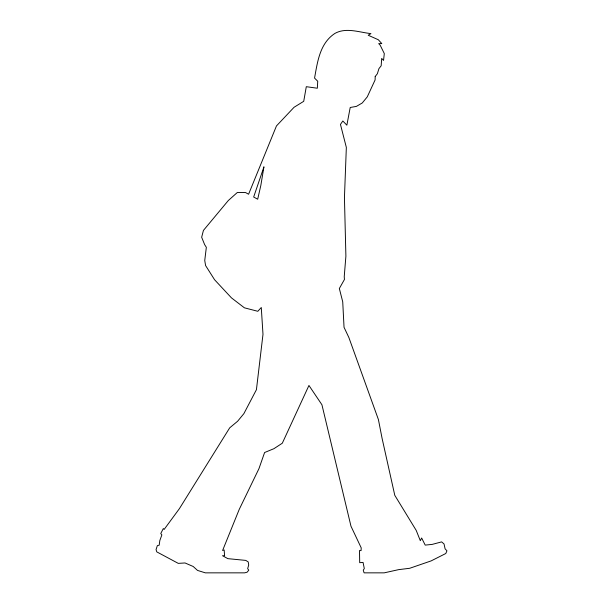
<?xml version="1.0" encoding="UTF-8"?>
<svg xmlns="http://www.w3.org/2000/svg" width="603" height="603" viewBox="0 0 603 603"><rect width="100%" height="100%" fill="white"/><g stroke="black" fill="none" stroke-linecap="round" stroke-linejoin="round"><path stroke-width="0.9" d="M375.202 76.498L375.104 79.92L367.265 96.879L362.252 102.977L356.388 106.399L350.207 107.485L346.868 125.19L342.828 120.992L340.461 124.422L346.341 147.426L344.441 197.709L345.896 256.185L344.23 276.724L344.449 279.46L339.338 288.505L342.73 301.832L344.034 327.293L348.873 337.529L378.405 419.545L382.091 438.389L394.784 495.312L416.236 530.444L420.314 540.68L421.648 537.997L425.198 545.104L432.208 544.388L441.63 541.893L444.042 543.981L445.089 548.813L446.944 550.825L445.798 553.509L431.145 560.896L409.731 568.275L398.583 569.654L384.209 572.85L364.091 572.85L363.262 570.159L364.302 568.584L363.059 562.411L359.697 562.689L359.509 550.531L361.061 550.645L361.22 547.886L350.976 526.208L321.927 404.749L308.947 385.453L282.302 443.22L273.905 448.692L264.604 452.521L258.943 468.682L239.233 509.392L222.597 550.501L224.158 549.981L224.595 555.725L222.499 555.702L227.844 558.649L245.798 560.406L248.225 561.943L248.707 565.011L247.66 568.652L248.79 570.189L247.094 572.209L244.66 572.85L205.352 572.85L197.535 570.423L193.194 566.488L185.023 562.961L178.262 563.368L156.765 551.866L156.056 549.544L157.368 545.609L159.184 545.21L159.833 540.529L161.883 534.869L160.737 533.572L163.323 528.545L164.137 529.442L179.408 508.646L229.705 427.829L237.612 421.248L243.876 413.643L256.426 389.681L262.991 334.341L261.28 307.507L257.813 311.291L244.403 307.816L231.469 297.882L214.585 279.747L205.593 265.554L204.749 260.504L206.339 247.305L204.628 244.599L201.658 237.258L203.43 230.414L228.326 200.513L237.318 192.5L245.572 192.561L248.594 194.226L276.46 125.937L294.06 107.281L303.724 101.319L306.294 86.689L317.336 88.226L317.736 81.254L314.555 78.081C317.517 61.77 319.824 43.258 334.951 33.391C346.197 27.188 359.147 32.336 370.943 33.61L368.222 35.253L378.315 39.738L381.805 43.604L378.692 43.604L380.184 45.217L384.299 53.569L383.546 60.413L381.676 58.423L381.179 65.772L378.94 68.636L377.357 73.754L375.202 76.498M263.91 166.963L260.828 185.453L257.692 199.224L253.667 197.015L263.91 166.963"/></g></svg>
